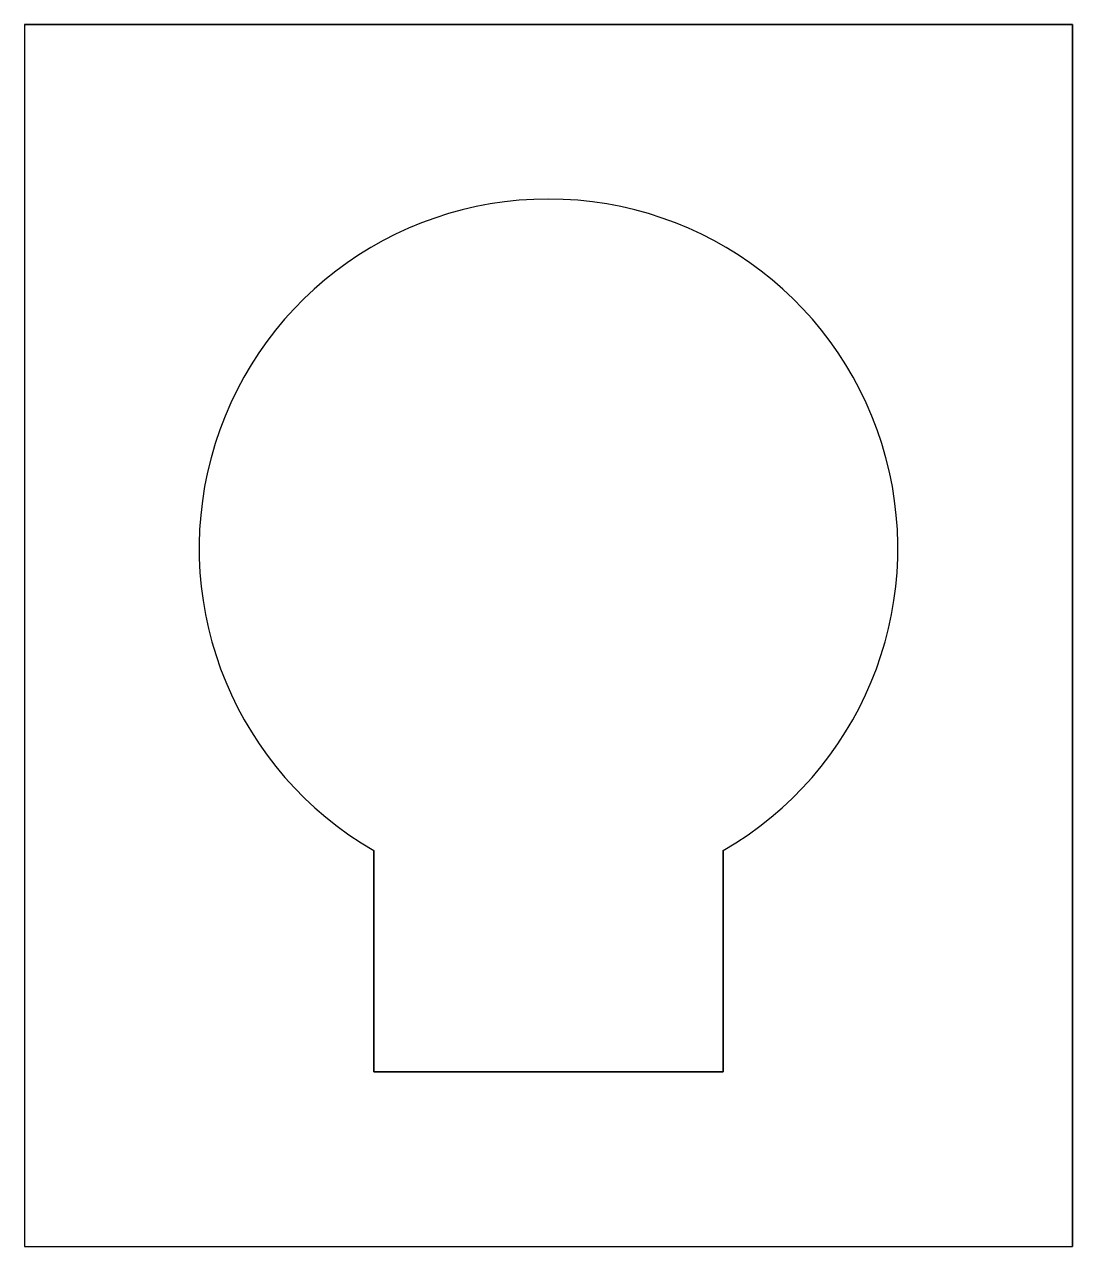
# Model space of a CAD drawing. Extents: x 0 to 6, y 0 to 7.
import ezdxf

# ---------------------------------------------------------------- set-up
doc = ezdxf.new("R2010")
doc.units = 0
doc.layers.get('0').update_dxf_attribs({"linetype": 'CONTINUOUS'})

# ---------------------------------------------------------------- blocks, each defined once
blk = doc.blocks.new('*U5')
at = {"color": 7}
for p, q in [((0, 7, 4), (6, 7, 4)), ((0, 7), (0, 7, 4)), ((0, 7, 4), (0, 0, 4)), ((0, 7), (0, 0)), ((6, 7), (0, 7)), ((6, 7), (6, 7, 4)), ((6, 7, 4), (6, 0, 4)), ((6, 0), (6, 7)), ((3, 6), (3, 6, 4)), ((1, 4), (1, 4, 4)), ((5, 4), (5, 4, 4)), ((2, 1), (2, 2.267949)), ((2, 2.267949, 4), (2, 1, 4)), ((2, 2.267949), (2, 2.267949, 4)), ((4, 2.267949), (4, 1)), ((4, 1, 4), (4, 2.267949, 4)), ((4, 2.267949), (4, 2.267949, 4)), ((4, 1), (2, 1)), ((2, 1), (2, 1, 4)), ((2, 1, 4), (4, 1, 4)), ((4, 1, 4), (4, 1)), ((0, 0), (0, 0, 4)), ((0, 0, 4), (6, 0, 4)), ((0, 0), (6, 0)), ((6, 0, 4), (6, 0))]:
    blk.add_line(p, q, dxfattribs=at)
for centre in [(3, 4), (3, 4, 4)]:
    blk.add_arc(centre, 2, 300, 240, dxfattribs=at)

msp = doc.modelspace()

# ---------------------------------------------------------------- block references
msp.add_blockref('*U5', (0, 0))

doc.saveas('drawing.dxf')
